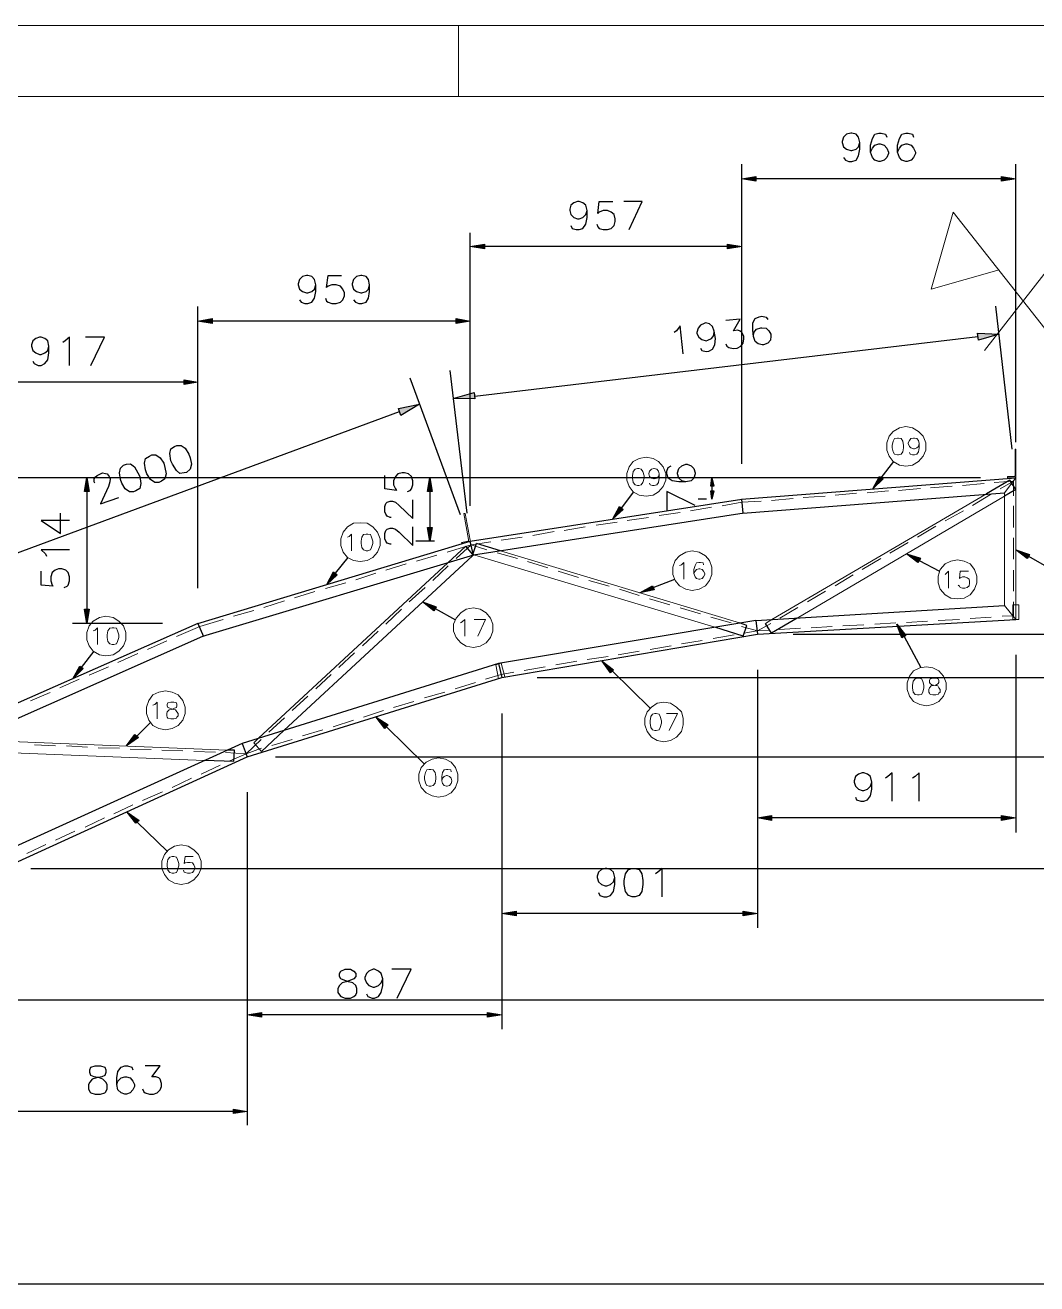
# Model space of a CAD drawing. Header units: millimetres. Extents: x 8 to 1677, y 56 to 1181.
# Drawn here: x 1430.5 to 1573.2, y 472.4 to 649.9 of the extents above; entities that cross this region are included whole.
import ezdxf

# ---------------------------------------------------------------- set-up
doc = ezdxf.new("R2010")
doc.units = ezdxf.units.MM
doc.header["$MEASUREMENT"] = 0
doc.layers.get('0').update_dxf_attribs({"linetype": 'CONTINUOUS'})

# ---------------------------------------------------------------- blocks, each defined once
blk = doc.blocks.new('MF31AECC0')
at = {"color": 7, "linetype": 'Continuous', "lineweight": 9, "true_color": 0x000007}
blk.add_lwpolyline([(717.47, 1024.5), (717.47, 149.38), (717.47, 149.38)], dxfattribs=at)
blk = doc.blocks.new('MF31AEE20')
at = {"color": 7, "linetype": 'Continuous', "lineweight": 9, "true_color": 0x000007}
blk.add_lwpolyline([(707.48, 334.42), (717.47, 334.42), (717.47, 334.42)], dxfattribs=at)
blk = doc.blocks.new('MF31AEED0')
at = {"color": 7, "linetype": 'Continuous', "lineweight": 9, "true_color": 0x000007}
blk.add_lwpolyline([(717.47, 334.42), (717.54, 334.42), (717.54, 334.42)], dxfattribs=at)

msp = doc.modelspace()

# ---------------------------------------------------------------- hatches: boundary and pattern name
at = {"true_color": 0x000007}
for points in [[(1533.55, 628.59), (1533.55, 627.93), (1531.6, 628.26)], [(1570.23, 628.26), (1568.18, 627.93), (1568.18, 628.59)], [(1495.28, 619.03), (1495.28, 618.37), (1493.26, 618.7)], [(1531.6, 618.7), (1529.58, 618.37), (1529.58, 619.03)], [(1456.91, 608.54), (1456.91, 607.85), (1454.89, 608.18)], [(1493.26, 608.18), (1491.31, 607.85), (1491.31, 608.54)], [(1564.81, 606.49), (1567.85, 606.33), (1564.97, 605.47)], [(1454.89, 599.55), (1452.94, 599.22), (1452.94, 599.91)], [(1493.92, 597.2), (1490.88, 597.26), (1493.82, 598.12)], [(1486.15, 596.44), (1483.5, 594.88), (1483.17, 595.84)], [(1439.57, 584.13), (1438.88, 584.13), (1439.21, 586.08)], [(1487.9, 584.13), (1487.24, 584.13), (1487.57, 586.08)], [(1527.63, 584.89), (1527.2, 584.89), (1527.36, 586.08)], [(1551.51, 585.92), (1550.05, 584.5), (1550.98, 586.25)], [(1527.2, 584.23), (1527.63, 584.23), (1527.36, 583.04)], [(1514.83, 581.62), (1513.4, 580.26), (1514.33, 582.01)], [(1487.24, 579.07), (1487.9, 579.07), (1487.57, 577.12)], [(1556.4, 574.14), (1554.82, 575.33), (1556.77, 574.74)], [(1571.82, 574.67), (1570.23, 575.93), (1572.15, 575.27)], [(1474.54, 572.39), (1473.08, 571.03), (1474.01, 572.79)], [(1519.22, 570.27), (1517.21, 569.84), (1518.99, 570.83)], [(1488.16, 567.29), (1486.54, 568.55), (1488.49, 567.89)], [(1438.88, 567.56), (1439.57, 567.56), (1439.21, 565.51)], [(1554.12, 563.49), (1553.46, 565.44), (1554.72, 563.82)], [(1438.71, 559.16), (1437.26, 557.73), (1438.22, 559.49)], [(1513.07, 558.56), (1511.88, 560.18), (1513.47, 558.99)], [(1481.22, 550.69), (1480.03, 552.31), (1481.71, 551.22)], [(1446.49, 549.43), (1444.8, 548.24), (1445.99, 549.86)], [(1446.15, 537.33), (1444.9, 538.91), (1446.58, 537.72)], [(1535.76, 538.42), (1535.76, 537.72), (1533.81, 538.09)], [(1570.23, 538.09), (1568.18, 537.72), (1568.18, 538.42)], [(1499.77, 524.95), (1499.77, 524.26), (1497.72, 524.62)], [(1533.81, 524.62), (1531.76, 524.26), (1531.76, 524.95)], [(1463.85, 510.63), (1463.85, 509.97), (1461.83, 510.3)], [(1497.72, 510.3), (1495.71, 509.97), (1495.71, 510.63)], [(1461.83, 496.67), (1459.88, 496.41), (1459.88, 497)]]:
    msp.add_hatch(color=7, dxfattribs=at).paths.add_polyline_path(points)

# ---------------------------------------------------------------- linework, layer by layer
at = {"color": 7, "linetype": 'Continuous', "lineweight": 9, "true_color": 0x000007}
for points in [[(1666.59, 639.87), (811.58, 639.87), (811.58, 639.87)], [(1561.4, 623.53), (1558.29, 612.68), (1558.29, 612.68)], [(1576.75, 604.04), (1561.4, 623.53), (1561.4, 623.53)], [(1565.8, 604.04), (1581.05, 623.53), (1581.05, 623.53)], [(1558.29, 612.68), (1567.85, 615.39), (1567.85, 615.39)], [(1555.21, 589.66), (1555.31, 589.39), (1555.64, 589.32), (1555.91, 589.32), (1556.24, 589.39), (1556.5, 589.72), (1556.57, 590.32), (1556.57, 590.91), (1556.5, 591.34), (1556.24, 591.61), (1555.91, 591.67), (1555.81, 591.67), (1555.41, 591.61), (1555.21, 591.34), (1555.05, 591.01), (1555.05, 590.91), (1555.21, 590.48), (1555.41, 590.32), (1555.81, 590.15), (1555.91, 590.15), (1556.24, 590.32), (1556.5, 590.48), (1556.57, 590.91)], [(1518.56, 585.32), (1518.66, 585.09), (1518.99, 584.99), (1519.22, 584.99), (1519.59, 585.09), (1519.82, 585.42), (1519.92, 586.02), (1519.92, 586.61), (1519.82, 587.01), (1519.59, 587.27), (1519.22, 587.37), (1519.16, 587.37), (1518.83, 587.27), (1518.56, 587.01), (1518.46, 586.68), (1518.46, 586.61), (1518.56, 586.25), (1518.83, 586.02), (1519.16, 585.92), (1519.22, 585.92), (1519.59, 586.02), (1519.82, 586.25), (1519.92, 586.61)], [(1568.61, 583.97), (1570.23, 586.08), (1570.23, 586.08)], [(1570.23, 586.08), (1570.23, 568.15), (1570.23, 568.15)], [(1549.23, 583.97), (1552.27, 584.23), (1552.27, 584.23)], [(1553.69, 584.3), (1556.77, 584.56), (1556.77, 584.56)], [(1558.19, 584.66), (1561.23, 584.89), (1561.23, 584.89)], [(1562.69, 584.99), (1565.73, 585.26), (1565.73, 585.26)], [(1567.16, 585.42), (1569.87, 585.59), (1569.87, 585.59)], [(1569.87, 585.59), (1568.02, 584.5), (1568.02, 584.5)], [(1569.87, 585.59), (1569.87, 583.54), (1569.87, 583.54)], [(1531.6, 582.61), (1528.82, 582.11), (1528.82, 582.11)], [(1531.6, 582.61), (1534.31, 582.78), (1534.31, 582.78)], [(1535.76, 582.87), (1538.81, 583.14), (1538.81, 583.14)], [(1566.06, 583.8), (1535.83, 566.1), (1535.83, 566.1)], [(1568.61, 583.47), (1539.4, 566.27), (1539.4, 566.27)], [(1540.23, 583.3), (1543.31, 583.47), (1543.31, 583.47)], [(1544.73, 583.64), (1547.77, 583.9), (1547.77, 583.9)], [(1566.66, 583.73), (1564.11, 582.18), (1564.11, 582.18)], [(1568.61, 583.97), (1568.61, 568.06), (1568.61, 568.06)], [(1522.9, 581.19), (1519.92, 580.76), (1519.92, 580.76)], [(1527.3, 581.95), (1524.32, 581.42), (1524.32, 581.42)], [(1562.86, 581.42), (1560.24, 580), (1560.24, 580)], [(1569.87, 582.11), (1569.87, 579.07), (1569.87, 579.07)], [(1509.5, 579.14), (1506.52, 578.64), (1506.52, 578.64)], [(1514, 579.83), (1511.02, 579.4), (1511.02, 579.4)], [(1518.4, 580.49), (1515.42, 580.06), (1515.42, 580.06)], [(1558.95, 579.24), (1556.34, 577.71), (1556.34, 577.71)], [(1476.55, 575.76), (1476.55, 578.14), (1476.22, 577.78), (1475.96, 577.71)], [(1500.6, 577.71), (1497.66, 577.28), (1497.66, 577.28)], [(1505.1, 578.48), (1502.12, 577.95), (1502.12, 577.95)], [(1569.87, 577.62), (1569.87, 574.57), (1569.87, 574.57)], [(1490.02, 575.6), (1493.42, 576.62), (1493.42, 576.62)], [(1492.66, 576.42), (1490.12, 574.08), (1490.12, 574.08)], [(1493.42, 576.62), (1491.31, 574.67), (1491.31, 574.67)], [(1496.2, 577.02), (1493.42, 576.62), (1493.42, 576.62)], [(1495.61, 575.93), (1493.42, 576.62), (1493.42, 576.62)], [(1499.94, 574.67), (1497.06, 575.5), (1497.06, 575.5)], [(1531.27, 565.61), (1497.56, 575.76), (1497.56, 575.76)], [(1555.05, 576.95), (1552.44, 575.43), (1552.44, 575.43)], [(1490.12, 574.08), (1463.42, 549.33), (1463.42, 549.33)], [(1493.59, 575.07), (1466.99, 550.42), (1466.99, 550.42)], [(1481.38, 573.05), (1484.26, 573.91), (1484.26, 573.91)], [(1485.72, 574.31), (1488.59, 575.17), (1488.59, 575.17)], [(1490.18, 573.65), (1488, 571.59), (1488, 571.59)], [(1527.79, 565.01), (1493.92, 575.17), (1493.92, 575.17)], [(1504.24, 573.38), (1501.36, 574.24), (1501.36, 574.24)], [(1523.39, 571.79), (1523.39, 574.14), (1523.06, 573.81), (1522.8, 573.71)], [(1524.81, 572.55), (1525.01, 572.88), (1525.18, 573.15), (1525.51, 573.22), (1525.68, 573.22), (1526.01, 573.15), (1526.17, 572.88), (1526.37, 572.55), (1526.37, 572.45), (1526.17, 572.12), (1526.01, 571.86), (1525.68, 571.79), (1525.51, 571.79), (1525.18, 571.86), (1525.01, 572.12), (1524.81, 572.55), (1524.81, 573.15), (1525.01, 573.71), (1525.18, 574.08), (1525.51, 574.14), (1525.77, 574.14), (1526.11, 574.08), (1526.17, 573.81)], [(1551.18, 574.67), (1548.53, 573.15), (1548.53, 573.15)], [(1477.15, 571.69), (1479.96, 572.62), (1479.96, 572.62)], [(1508.57, 572.02), (1505.7, 572.88), (1505.7, 572.88)], [(1547.28, 572.39), (1544.73, 570.83), (1544.73, 570.83)], [(1560.74, 570.5), (1560.74, 572.88), (1560.41, 572.55), (1560.24, 572.45)], [(1562.09, 570.93), (1562.26, 570.77), (1562.36, 570.6), (1562.69, 570.5), (1563.02, 570.5), (1563.35, 570.6), (1563.62, 570.83), (1563.68, 571.2), (1563.68, 571.43), (1563.62, 571.79), (1563.35, 571.96), (1563.02, 572.12), (1562.69, 572.12), (1562.36, 571.96), (1562.26, 571.86), (1562.36, 572.88), (1563.52, 572.88)], [(1569.87, 573.05), (1569.87, 570.07), (1569.87, 570.07)], [(1468.52, 569.15), (1471.39, 570.01), (1471.39, 570.01)], [(1472.85, 570.44), (1475.73, 571.26), (1475.73, 571.26)], [(1486.91, 570.6), (1484.69, 568.55), (1484.69, 568.55)], [(1512.87, 570.77), (1510, 571.59), (1510, 571.59)], [(1517.11, 569.48), (1514.33, 570.34), (1514.33, 570.34)], [(1543.37, 570.07), (1540.82, 568.55), (1540.82, 568.55)], [(1464.18, 567.79), (1467.09, 568.72), (1467.09, 568.72)], [(1521.44, 568.15), (1518.56, 568.98), (1518.56, 568.98)], [(1569.87, 568.55), (1569.87, 566.6), (1569.87, 566.6)], [(1459.88, 566.53), (1462.76, 567.36), (1462.76, 567.36)], [(1483.6, 567.56), (1481.38, 565.44), (1481.38, 565.44)], [(1525.77, 566.86), (1522.9, 567.72), (1522.9, 567.72)], [(1530.07, 565.61), (1527.2, 566.43), (1527.2, 566.43)], [(1539.47, 567.79), (1536.95, 566.27), (1536.95, 566.27)], [(1563.78, 566.2), (1566.76, 566.43), (1566.76, 566.43)], [(1568.28, 566.53), (1569.8, 566.6), (1569.8, 566.6)], [(1568.61, 568.06), (1570.23, 566.1), (1570.23, 566.1)], [(1570.23, 568.15), (1570.23, 566.1), (1570.23, 566.1)], [(1440.73, 562.56), (1440.73, 564.91), (1440.4, 564.58), (1440.13, 564.48)], [(1451.84, 563.66), (1455.15, 565.08), (1455.15, 565.08)], [(1455.15, 565.08), (1458.43, 566.1), (1458.43, 566.1)], [(1492.5, 563.72), (1492.5, 566.1), (1492.13, 565.77), (1491.9, 565.61)], [(1494.35, 563.72), (1495.44, 566.1), (1493.82, 566.1)], [(1533.81, 564.48), (1531.53, 565.08), (1531.53, 565.08)], [(1533.71, 564.85), (1533.71, 564.91), (1533.71, 564.91)], [(1535.66, 565.51), (1533.81, 564.48), (1533.81, 564.48)], [(1535.83, 566.1), (1534.9, 565.51), (1534.9, 565.51)], [(1536.86, 564.68), (1539.83, 564.85), (1539.83, 564.85)], [(1541.35, 564.91), (1544.3, 565.08), (1544.3, 565.08)], [(1545.82, 565.18), (1548.8, 565.34), (1548.8, 565.34)], [(1550.32, 565.44), (1553.3, 565.61), (1553.3, 565.61)], [(1554.82, 565.67), (1557.76, 565.84), (1557.76, 565.84)], [(1559.28, 565.94), (1562.26, 566.1), (1562.26, 566.1)], [(1447.78, 561.87), (1450.49, 563.06), (1450.49, 563.06)], [(1480.29, 564.42), (1478.08, 562.37), (1478.08, 562.37)], [(1526.01, 563.13), (1523.06, 562.63), (1523.06, 562.63)], [(1530.5, 563.92), (1527.53, 563.39), (1527.53, 563.39)], [(1533.71, 564.48), (1531.93, 564.15), (1531.93, 564.15)], [(1533.81, 564.48), (1535.33, 564.58), (1535.33, 564.58)], [(1443.61, 560.02), (1446.42, 561.27), (1446.42, 561.27)], [(1476.98, 561.37), (1474.77, 559.32), (1474.77, 559.32)], [(1517.11, 561.61), (1514.16, 561.11), (1514.16, 561.11)], [(1521.61, 562.37), (1518.66, 561.87), (1518.66, 561.87)], [(1439.57, 558.23), (1442.25, 559.42), (1442.25, 559.42)], [(1503.84, 559.42), (1500.87, 558.89), (1500.87, 558.89)], [(1508.31, 560.18), (1505.36, 559.69), (1505.36, 559.69)], [(1512.71, 560.84), (1509.76, 560.45), (1509.76, 560.45)], [(1435.4, 556.44), (1438.12, 557.64), (1438.12, 557.64)], [(1473.68, 558.33), (1471.49, 556.28), (1471.49, 556.28)], [(1497.66, 558.33), (1495.44, 557.64), (1495.44, 557.64)], [(1499.41, 558.66), (1497.66, 558.33), (1497.66, 558.33)], [(1431.27, 554.59), (1434.05, 555.78), (1434.05, 555.78)], [(1489.69, 555.85), (1486.81, 555.02), (1486.81, 555.02)], [(1494.02, 557.21), (1491.14, 556.28), (1491.14, 556.28)], [(1449.13, 552.05), (1449.13, 554.43), (1448.8, 554.1), (1448.54, 554)], [(1470.37, 555.25), (1468.18, 553.24), (1468.18, 553.24)], [(1485.35, 554.49), (1482.47, 553.67), (1482.47, 553.67)], [(1481.05, 553.24), (1478.24, 552.31), (1478.24, 552.31)], [(1521.34, 550.42), (1522.53, 552.81), (1520.94, 552.81)], [(1467.09, 552.21), (1464.88, 550.19), (1464.88, 550.19)], [(1472.48, 550.52), (1469.61, 549.66), (1469.61, 549.66)], [(1476.82, 551.88), (1473.94, 550.95), (1473.94, 550.95)], [(1459.02, 547.65), (1422.64, 549.1), (1422.64, 549.1)], [(1463.79, 549.17), (1461.67, 547.15), (1461.67, 547.15)], [(1463.42, 549.33), (1462.76, 548.67), (1462.76, 548.67)], [(1468.18, 549.17), (1465.31, 548.31), (1465.31, 548.31)], [(1455.81, 546.19), (1419.33, 547.65), (1419.33, 547.65)], [(1434.81, 548.24), (1431.86, 548.41), (1431.86, 548.41)], [(1439.31, 548.08), (1436.33, 548.24), (1436.33, 548.24)], [(1443.81, 547.91), (1440.83, 547.98), (1440.83, 547.98)], [(1448.27, 547.75), (1445.33, 547.81), (1445.33, 547.81)], [(1452.77, 547.55), (1449.79, 547.65), (1449.79, 547.65)], [(1457.34, 547.38), (1454.29, 547.48), (1454.29, 547.48)], [(1461.67, 547.15), (1458.79, 547.32), (1458.79, 547.32)], [(1461.67, 547.15), (1459.39, 546.12), (1459.39, 546.12)], [(1463.85, 547.91), (1461.67, 547.15), (1461.67, 547.15)], [(1458.03, 545.53), (1455.32, 544.27), (1455.32, 544.27)], [(1453.96, 543.68), (1451.25, 542.39), (1451.25, 542.39)], [(1489.26, 543.31), (1489.35, 543.68), (1489.59, 543.91), (1489.95, 544.07), (1490.02, 544.07), (1490.38, 543.91), (1490.61, 543.68), (1490.71, 543.31), (1490.71, 543.25), (1490.61, 542.92), (1490.38, 542.65), (1490.02, 542.55), (1489.95, 542.55), (1489.59, 542.65), (1489.35, 542.92), (1489.26, 543.31), (1489.26, 543.91), (1489.35, 544.5), (1489.59, 544.87), (1489.95, 544.93), (1490.12, 544.93), (1490.55, 544.87), (1490.61, 544.6)], [(1449.89, 541.79), (1447.08, 540.53), (1447.08, 540.53)], [(1445.72, 539.94), (1443.01, 538.68), (1443.01, 538.68)], [(1441.69, 538.09), (1438.98, 536.8), (1438.98, 536.8)], [(1437.52, 536.2), (1434.81, 534.94), (1434.81, 534.94)], [(1433.45, 534.35), (1430.74, 533.09), (1430.74, 533.09)], [(1452.84, 530.71), (1452.94, 530.45), (1453.1, 530.38), (1453.43, 530.28), (1453.8, 530.28), (1454.13, 530.38), (1454.29, 530.61), (1454.46, 530.97), (1454.46, 531.14), (1454.29, 531.47), (1454.13, 531.74), (1453.8, 531.8), (1453.43, 531.8), (1453.1, 531.74), (1452.94, 531.64), (1453.1, 532.66), (1454.19, 532.66)]]:
    msp.add_lwpolyline(points, dxfattribs=at)
at = {"color": 7, "linetype": 'Continuous', "lineweight": -2, "true_color": 0x000007}
for points in [[(1545.92, 631.24), (1546.18, 630.87), (1546.68, 630.71), (1547.11, 630.71), (1547.71, 630.87), (1548.04, 631.47), (1548.2, 632.43), (1548.2, 633.35), (1548.04, 634.11), (1547.71, 634.54), (1547.11, 634.71), (1546.94, 634.71), (1546.35, 634.54), (1545.92, 634.11), (1545.75, 633.52), (1545.75, 633.35), (1545.92, 632.76), (1546.35, 632.43), (1546.94, 632.23), (1547.11, 632.23), (1547.71, 632.43), (1548.04, 632.76), (1548.2, 633.35)], [(1549.72, 632), (1549.99, 632.59), (1550.32, 632.99), (1550.91, 633.19), (1551.08, 633.19), (1551.67, 632.99), (1552.01, 632.59), (1552.27, 632), (1552.27, 631.83), (1552.01, 631.24), (1551.67, 630.87), (1551.08, 630.71), (1550.91, 630.71), (1550.32, 630.87), (1549.99, 631.24), (1549.72, 632), (1549.72, 632.99), (1549.99, 633.95), (1550.32, 634.54), (1550.91, 634.71), (1551.24, 634.71), (1551.84, 634.54), (1552.01, 634.11)], [(1553.53, 632), (1553.79, 632.59), (1554.12, 632.99), (1554.72, 633.19), (1554.88, 633.19), (1555.48, 632.99), (1555.81, 632.59), (1556.07, 632), (1556.07, 631.83), (1555.81, 631.24), (1555.48, 630.87), (1554.88, 630.71), (1554.72, 630.71), (1554.12, 630.87), (1553.79, 631.24), (1553.53, 632), (1553.53, 632.99), (1553.79, 633.95), (1554.12, 634.54), (1554.72, 634.71), (1555.05, 634.71), (1555.64, 634.54), (1555.81, 634.11)], [(1531.6, 588.03), (1531.6, 630.31), (1531.6, 630.31)], [(1570.23, 591.08), (1570.23, 630.31), (1570.23, 630.31)], [(1568.18, 628.26), (1533.55, 628.26), (1533.55, 628.26)], [(1507.48, 621.64), (1507.65, 621.25), (1508.24, 621.08), (1508.64, 621.08), (1509.17, 621.25), (1509.6, 621.84), (1509.76, 622.77), (1509.76, 623.76), (1509.6, 624.52), (1509.17, 624.88), (1508.64, 625.05), (1508.41, 625.05), (1507.88, 624.88), (1507.48, 624.52), (1507.32, 623.96), (1507.32, 623.76), (1507.48, 623.2), (1507.88, 622.77), (1508.41, 622.6), (1508.64, 622.6), (1509.17, 622.77), (1509.6, 623.2), (1509.76, 623.76)], [(1511.12, 621.84), (1511.29, 621.48), (1511.45, 621.25), (1512.05, 621.08), (1512.64, 621.08), (1513.14, 621.25), (1513.57, 621.64), (1513.73, 622.24), (1513.73, 622.6), (1513.57, 623.2), (1513.14, 623.53), (1512.64, 623.76), (1512.05, 623.76), (1511.45, 623.53), (1511.29, 623.36), (1511.45, 625.05), (1513.4, 625.05)], [(1515.69, 621.08), (1517.54, 625.05), (1514.92, 625.05)], [(1493.26, 582.11), (1493.26, 620.65), (1493.26, 620.65)], [(1531.6, 588.03), (1531.6, 620.65), (1531.6, 620.65)], [(1529.58, 618.7), (1495.28, 618.7), (1495.28, 618.7)], [(1469.21, 611.16), (1469.44, 610.83), (1469.97, 610.66), (1470.37, 610.66), (1470.96, 610.83), (1471.33, 611.42), (1471.49, 612.35), (1471.49, 613.27), (1471.33, 614.03), (1470.96, 614.46), (1470.37, 614.63), (1470.2, 614.63), (1469.61, 614.46), (1469.21, 614.03), (1469.01, 613.44), (1469.01, 613.27), (1469.21, 612.68), (1469.61, 612.35), (1470.2, 612.18), (1470.37, 612.18), (1470.96, 612.35), (1471.33, 612.68), (1471.49, 613.27)], [(1472.85, 611.42), (1473.01, 610.99), (1473.25, 610.83), (1473.78, 610.66), (1474.37, 610.66), (1474.97, 610.83), (1475.3, 611.16), (1475.56, 611.75), (1475.56, 612.18), (1475.3, 612.68), (1474.97, 613.11), (1474.37, 613.27), (1473.78, 613.27), (1473.25, 613.11), (1473.01, 612.94), (1473.25, 614.63), (1475.13, 614.63)], [(1476.82, 611.16), (1477.08, 610.83), (1477.58, 610.66), (1478.01, 610.66), (1478.6, 610.83), (1478.94, 611.42), (1479.1, 612.35), (1479.1, 613.27), (1478.94, 614.03), (1478.6, 614.46), (1478.01, 614.63), (1477.84, 614.63), (1477.25, 614.46), (1476.82, 614.03), (1476.65, 613.44), (1476.65, 613.27), (1476.82, 612.68), (1477.25, 612.35), (1477.84, 612.18), (1478.01, 612.18), (1478.6, 612.35), (1478.94, 612.68), (1479.1, 613.27)], [(1454.89, 570.5), (1454.89, 610.23), (1454.89, 610.23)], [(1493.26, 582.11), (1493.26, 610.23), (1493.26, 610.23)], [(1569.7, 590.09), (1567.42, 610.3), (1567.42, 610.3)], [(1491.31, 608.18), (1456.91, 608.18), (1456.91, 608.18)], [(1523.29, 603.55), (1522.9, 607.52), (1522.37, 606.82), (1522.04, 606.59)], [(1525.77, 604.38), (1525.94, 604.04), (1526.54, 603.88), (1526.93, 603.95), (1527.46, 604.21), (1527.79, 604.81), (1527.89, 605.73), (1527.69, 606.76), (1527.46, 607.42), (1527.03, 607.78), (1526.44, 607.95), (1526.27, 607.85), (1525.77, 607.58), (1525.41, 607.19), (1525.25, 606.59), (1525.25, 606.43), (1525.51, 605.9), (1525.94, 605.57), (1526.54, 605.4), (1526.77, 605.47), (1527.3, 605.73), (1527.63, 606.16), (1527.69, 606.76)], [(1529.31, 604.97), (1529.48, 604.64), (1529.74, 604.47), (1530.34, 604.31), (1530.93, 604.38), (1531.43, 604.64), (1531.76, 605.07), (1531.86, 605.67), (1531.86, 606.06), (1531.6, 606.59), (1531.36, 606.76), (1531, 606.92), (1530.41, 606.82), (1531.36, 608.44), (1529.31, 608.28)], [(1533.22, 606), (1533.28, 606.59), (1533.65, 607.02), (1534.24, 607.25), (1534.41, 607.25), (1535, 607.19), (1535.4, 606.82), (1535.66, 606.33), (1535.66, 606.06), (1535.6, 605.47), (1535.23, 605.07), (1534.64, 604.81), (1534.47, 604.81), (1533.88, 604.97), (1533.48, 605.3), (1533.22, 606), (1533.12, 606.92), (1533.12, 607.95), (1533.48, 608.54), (1534.04, 608.77), (1534.41, 608.87), (1535, 608.71), (1535.23, 608.38)], [(1431.6, 602.52), (1431.77, 602.19), (1432.36, 601.93), (1432.79, 601.93), (1433.29, 602.19), (1433.72, 602.69), (1433.88, 603.71), (1433.88, 604.64), (1433.72, 605.4), (1433.29, 605.73), (1432.79, 605.9), (1432.53, 605.9), (1432.03, 605.73), (1431.6, 605.4), (1431.43, 604.81), (1431.43, 604.64), (1431.6, 604.04), (1432.03, 603.71), (1432.53, 603.45), (1432.79, 603.45), (1433.29, 603.71), (1433.72, 604.04), (1433.88, 604.64)], [(1436.76, 601.93), (1436.76, 605.9), (1436.16, 605.4), (1435.83, 605.14)], [(1439.8, 601.93), (1441.69, 605.9), (1439.04, 605.9)], [(1493.92, 597.59), (1564.87, 606), (1564.87, 606)], [(1454.89, 570.5), (1454.89, 601.6), (1454.89, 601.6)], [(1492.83, 581.09), (1490.45, 601.23), (1490.45, 601.23)], [(1452.94, 599.55), (1420.25, 599.55), (1420.25, 599.55)], [(1491.9, 580.86), (1484.79, 600.14), (1484.79, 600.14)], [(1413.9, 569.74), (1483.33, 595.41), (1483.33, 595.41)], [(1523.66, 585.49), (1523.13, 585.65), (1522.7, 586.02), (1522.53, 586.61), (1522.53, 586.78), (1522.7, 587.37), (1523.13, 587.77), (1523.66, 587.97), (1523.89, 587.97), (1524.42, 587.77), (1524.81, 587.37), (1525.01, 586.78), (1525.01, 586.61), (1524.81, 586.02), (1524.42, 585.65), (1523.66, 585.49), (1522.7, 585.49), (1521.77, 585.65), (1521.18, 586.02), (1521.01, 586.61), (1521.01, 587.01), (1521.18, 587.54), (1521.61, 587.77)], [(1551.24, 586.08), (1553.03, 588.37), (1553.03, 588.37)], [(1565.24, 586.08), (1303.72, 586.08), (1303.72, 586.08)], [(1565.24, 586.08), (1339.38, 586.08), (1339.38, 586.08)], [(1565.24, 586.08), (1401.8, 586.08), (1401.8, 586.08)], [(1565.24, 586.08), (1437.19, 586.08), (1437.19, 586.08)], [(1440.33, 585.32), (1440.23, 585.49), (1440.23, 585.92), (1440.4, 586.18), (1440.66, 586.41), (1441.42, 586.78), (1441.85, 586.68), (1442.09, 586.61), (1442.35, 586.25), (1442.52, 585.92), (1442.45, 585.49), (1442.25, 584.83), (1441.16, 582.38), (1443.71, 583.3)], [(1484.43, 584.13), (1484.79, 584.3), (1485.02, 584.5), (1485.19, 585.09), (1485.19, 585.65), (1485.02, 586.25), (1484.59, 586.61), (1484.03, 586.78), (1483.67, 586.78), (1483.07, 586.61), (1482.74, 586.25), (1482.47, 585.65), (1482.47, 585.09), (1482.74, 584.5), (1482.9, 584.3), (1481.22, 584.5), (1481.22, 586.41)], [(1565.24, 586.08), (1485.62, 586.08), (1485.62, 586.08)], [(1565.24, 586.08), (1525.41, 586.08), (1525.41, 586.08)], [(1531.53, 583.04), (1570.23, 586.08), (1570.23, 586.08)], [(1527.36, 584.89), (1527.36, 584.23), (1527.36, 584.23)], [(1569.37, 585.75), (1566.06, 583.8), (1566.06, 583.8)], [(1570.23, 584.4), (1568.61, 583.47), (1568.61, 583.47)], [(1570.23, 584.4), (1569.37, 585.75), (1569.37, 585.75)], [(1439.21, 584.13), (1439.21, 567.56), (1439.21, 567.56)], [(1482.14, 580.49), (1481.98, 580.49), (1481.55, 580.66), (1481.38, 580.92), (1481.22, 581.25), (1481.22, 582.01), (1481.38, 582.44), (1481.55, 582.61), (1481.98, 582.78), (1482.31, 582.78), (1482.74, 582.61), (1483.24, 582.18), (1485.19, 580.33), (1485.19, 582.97)], [(1487.57, 584.13), (1487.57, 579.07), (1487.57, 579.07)], [(1493.26, 577.12), (1531.6, 583.04), (1531.6, 583.04)], [(1514.59, 581.78), (1516.35, 584.07), (1516.35, 584.07)], [(1525.01, 582.18), (1521.01, 584.13), (1521.01, 581.42)], [(1526.6, 583.04), (1525.41, 583.04), (1525.41, 583.04)], [(1531.76, 581.09), (1531.6, 583.04), (1531.6, 583.04)], [(1531.7, 581.09), (1568.61, 583.97), (1568.61, 583.97)], [(1436.76, 580.06), (1432.79, 580.06), (1435.5, 578.21), (1435.5, 581.09)], [(1531.93, 581.09), (1493.75, 575.17), (1493.75, 575.17)], [(1482.14, 576.69), (1481.98, 576.69), (1481.55, 576.85), (1481.38, 577.12), (1481.22, 577.45), (1481.22, 578.21), (1481.38, 578.64), (1481.55, 578.81), (1481.98, 578.97), (1482.31, 578.97), (1482.74, 578.81), (1483.24, 578.38), (1485.19, 576.52), (1485.19, 579.14)], [(1454.89, 565.51), (1493.26, 577.12), (1493.26, 577.12)], [(1488.26, 577.12), (1485.62, 577.12), (1485.62, 577.12)], [(1493.75, 575.17), (1493.26, 577.12), (1493.26, 577.12)], [(1436.76, 575.93), (1432.79, 575.93), (1433.39, 575.33), (1433.55, 575)], [(1493.66, 575.27), (1492.66, 576.42), (1492.66, 576.42)], [(1493.66, 575.27), (1494.18, 576.79), (1494.18, 576.79)], [(1497.56, 575.76), (1494.18, 576.79), (1494.18, 576.79)], [(1493.75, 575.17), (1455.55, 563.66), (1455.55, 563.66)], [(1474.27, 572.62), (1476.06, 574.84), (1476.06, 574.84)], [(1493.66, 575.27), (1493.59, 575.07), (1493.59, 575.07)], [(1493.92, 575.17), (1493.66, 575.27), (1493.66, 575.27)], [(1556.57, 574.41), (1559.45, 572.88), (1559.45, 572.88)], [(1571.98, 575), (1574.86, 573.38), (1574.86, 573.38)], [(1436, 570.6), (1436.43, 570.77), (1436.59, 570.93), (1436.76, 571.53), (1436.76, 572.12), (1436.59, 572.72), (1436.26, 573.05), (1435.67, 573.22), (1435.24, 573.22), (1434.74, 573.05), (1434.31, 572.72), (1434.15, 572.12), (1434.15, 571.53), (1434.31, 570.93), (1434.48, 570.77), (1432.79, 570.93), (1432.79, 572.88)], [(1519.06, 570.6), (1522.14, 571.79), (1522.14, 571.79)], [(1488.33, 567.63), (1491.21, 566.04), (1491.21, 566.04)], [(1533.55, 565.94), (1568.61, 568.06), (1568.61, 568.06)], [(1454.89, 565.51), (1418.2, 549.33), (1418.2, 549.33)], [(1449.89, 565.51), (1437.19, 565.51), (1437.19, 565.51)], [(1454.89, 565.51), (1455.65, 563.66), (1455.65, 563.66)], [(1533.55, 565.94), (1497.29, 559.85), (1497.29, 559.85)], [(1531.76, 563.72), (1527.79, 565.01), (1527.79, 565.01)], [(1532.29, 565.24), (1531.27, 565.61), (1531.27, 565.61)], [(1531.76, 563.72), (1532.29, 565.24), (1532.29, 565.24)], [(1533.55, 565.94), (1533.81, 563.99), (1533.81, 563.99)], [(1533.81, 563.99), (1570.23, 566.1), (1570.23, 566.1)], [(1535.76, 564.15), (1534.9, 565.51), (1534.9, 565.51)], [(1539.4, 566.27), (1535.76, 564.15), (1535.76, 564.15)], [(1455.55, 563.66), (1419.16, 547.55), (1419.16, 547.55)], [(1497.72, 557.9), (1533.81, 563.99), (1533.81, 563.99)], [(1538.81, 563.99), (1584.09, 563.99), (1584.09, 563.99)], [(1554.45, 563.66), (1556.83, 559.32), (1556.83, 559.32)], [(1438.45, 559.32), (1440.23, 561.61), (1440.23, 561.61)], [(1570.23, 561.11), (1570.23, 536.04), (1570.23, 536.04)], [(1497.29, 559.85), (1461.14, 548.57), (1461.14, 548.57)], [(1497.29, 559.85), (1497.72, 557.9), (1497.72, 557.9)], [(1461.83, 546.72), (1497.72, 557.9), (1497.72, 557.9)], [(1502.72, 557.9), (1594.68, 557.9), (1594.68, 557.9)], [(1513.3, 558.83), (1518.66, 553.57), (1518.66, 553.57)], [(1533.81, 558.99), (1533.81, 536.04), (1533.81, 536.04)], [(1533.81, 558.99), (1533.81, 522.57), (1533.81, 522.57)], [(1497.72, 552.81), (1497.72, 522.57), (1497.72, 522.57)], [(1497.72, 552.81), (1497.72, 508.28), (1497.72, 508.28)], [(1446.25, 549.6), (1448.21, 551.55), (1448.21, 551.55)], [(1481.48, 550.95), (1486.81, 545.69), (1486.81, 545.69)], [(1466.99, 550.42), (1463.85, 547.48), (1463.85, 547.48)], [(1461.14, 548.57), (1426.44, 532.83), (1426.44, 532.83)], [(1460.05, 547.65), (1459.02, 547.65), (1459.02, 547.65)], [(1459.95, 546.03), (1460.05, 547.65), (1460.05, 547.65)], [(1461.14, 548.57), (1461.83, 546.72), (1461.83, 546.72)], [(1463.85, 547.48), (1462.76, 548.67), (1462.76, 548.67)], [(1427.37, 530.97), (1461.83, 546.72), (1461.83, 546.72)], [(1459.95, 546.03), (1455.81, 546.19), (1455.81, 546.19)], [(1465.8, 546.72), (1608.57, 546.72), (1608.57, 546.72)], [(1547.61, 541.03), (1547.77, 540.63), (1548.37, 540.43), (1548.8, 540.43), (1549.29, 540.63), (1549.72, 541.2), (1549.89, 542.15), (1549.89, 543.15), (1549.72, 543.91), (1549.29, 544.27), (1548.8, 544.44), (1548.53, 544.44), (1548.04, 544.27), (1547.61, 543.91), (1547.44, 543.31), (1547.44, 543.15), (1547.61, 542.55), (1548.04, 542.15), (1548.53, 541.96), (1548.8, 541.96), (1549.29, 542.15), (1549.72, 542.55), (1549.89, 543.15)], [(1552.77, 540.43), (1552.77, 544.44), (1552.17, 543.91), (1551.84, 543.68)], [(1556.57, 540.43), (1556.57, 544.44), (1556.01, 543.91), (1555.64, 543.68)], [(1461.83, 541.72), (1461.83, 508.28), (1461.83, 508.28)], [(1461.83, 541.72), (1461.83, 494.72), (1461.83, 494.72)], [(1568.18, 538.09), (1535.76, 538.09), (1535.76, 538.09)], [(1446.32, 537.49), (1450.55, 533.42), (1450.55, 533.42)], [(1431.34, 530.97), (1623.06, 530.97), (1623.06, 530.97)], [(1511.35, 527.57), (1511.55, 527.14), (1512.11, 526.97), (1512.54, 526.97), (1513.07, 527.14), (1513.47, 527.73), (1513.67, 528.69), (1513.67, 529.68), (1513.47, 530.45), (1513.07, 530.81), (1512.54, 530.97), (1512.31, 530.97), (1511.78, 530.81), (1511.35, 530.45), (1511.19, 529.85), (1511.19, 529.68), (1511.35, 529.09), (1511.78, 528.69), (1512.31, 528.49), (1512.54, 528.49), (1513.07, 528.69), (1513.47, 529.09), (1513.67, 529.68)], [(1520.35, 526.97), (1520.35, 530.97), (1519.75, 530.45), (1519.42, 530.21)], [(1531.76, 524.62), (1499.77, 524.62), (1499.77, 524.62)], [(1478.67, 513.28), (1478.84, 512.91), (1479.43, 512.68), (1479.8, 512.68), (1480.36, 512.91), (1480.72, 513.44), (1480.95, 514.44), (1480.95, 515.39), (1480.72, 516.16), (1480.36, 516.49), (1479.8, 516.75), (1479.6, 516.75), (1479, 516.49), (1478.67, 516.16), (1478.44, 515.56), (1478.44, 515.39), (1478.67, 514.8), (1479, 514.44), (1479.6, 514.2), (1479.8, 514.2), (1480.36, 514.44), (1480.72, 514.8), (1480.95, 515.39)], [(1483, 512.68), (1484.96, 516.75), (1482.24, 516.75)], [(1397.4, 512.42), (1639.33, 512.42), (1639.33, 512.42)], [(1495.71, 510.3), (1463.85, 510.3), (1463.85, 510.3)], [(1443.44, 500.48), (1443.61, 500.97), (1444.04, 501.4), (1444.57, 501.57), (1444.8, 501.57), (1445.33, 501.4), (1445.72, 500.97), (1445.92, 500.48), (1445.92, 500.21), (1445.72, 499.72), (1445.33, 499.29), (1444.8, 499.12), (1444.57, 499.12), (1444.04, 499.29), (1443.61, 499.72), (1443.44, 500.48), (1443.44, 501.4), (1443.61, 502.33), (1444.04, 502.92), (1444.57, 503.09), (1444.96, 503.09), (1445.56, 502.92), (1445.72, 502.53)], [(1447.08, 499.88), (1447.25, 499.45), (1447.44, 499.29), (1448.04, 499.12), (1448.6, 499.12), (1449.13, 499.29), (1449.56, 499.72), (1449.73, 500.21), (1449.73, 500.64), (1449.56, 501.24), (1449.36, 501.4), (1448.97, 501.57), (1448.37, 501.57), (1449.56, 503.09), (1447.44, 503.09)], [(1459.88, 496.67), (1429.32, 496.67), (1429.32, 496.67)], [(1328.13, 472.36), (1654.71, 472.36), (1654.71, 472.36)]]:
    msp.add_lwpolyline(points, dxfattribs=at)
for points in [[(1533.55, 628.59), (1533.55, 627.93), (1531.6, 628.26)], [(1570.23, 628.26), (1568.18, 627.93), (1568.18, 628.59)], [(1495.28, 619.03), (1495.28, 618.37), (1493.26, 618.7)], [(1531.6, 618.7), (1529.58, 618.37), (1529.58, 619.03)], [(1456.91, 608.54), (1456.91, 607.85), (1454.89, 608.18)], [(1493.26, 608.18), (1491.31, 607.85), (1491.31, 608.54)], [(1564.81, 606.49), (1567.85, 606.33), (1564.97, 605.47)], [(1454.89, 599.55), (1452.94, 599.22), (1452.94, 599.91)], [(1493.92, 597.2), (1490.88, 597.26), (1493.82, 598.12)], [(1486.15, 596.44), (1483.5, 594.88), (1483.17, 595.84)], [(1451.58, 590.48), (1451.91, 590.65), (1452.51, 590.65), (1453.1, 590.25), (1453.6, 589.39), (1453.8, 588.89), (1453.96, 587.97), (1453.8, 587.27), (1453.27, 586.84), (1452.94, 586.78), (1452.34, 586.68), (1451.84, 587.11), (1451.31, 587.97), (1451.08, 588.46), (1450.92, 589.49), (1451.08, 590.15)], [(1444.37, 587.87), (1444.8, 587.97), (1445.39, 588.03), (1445.92, 587.6), (1446.42, 586.78), (1446.68, 586.25), (1446.85, 585.26), (1446.68, 584.56), (1446.15, 584.23), (1445.82, 584.07), (1445.23, 584.07), (1444.63, 584.5), (1444.14, 585.32), (1443.97, 585.85), (1443.81, 586.78), (1443.97, 587.44)], [(1448.04, 589.13), (1448.37, 589.32), (1448.97, 589.32), (1449.56, 588.89), (1450.06, 588.13), (1450.22, 587.54), (1450.39, 586.61), (1450.22, 585.92), (1449.73, 585.59), (1449.36, 585.42), (1448.8, 585.42), (1448.21, 585.85), (1447.68, 586.61), (1447.51, 587.21), (1447.35, 588.13), (1447.51, 588.8)], [(1439.57, 584.13), (1438.88, 584.13), (1439.21, 586.08)], [(1487.9, 584.13), (1487.24, 584.13), (1487.57, 586.08)], [(1527.63, 584.89), (1527.2, 584.89), (1527.36, 586.08)], [(1551.51, 585.92), (1550.05, 584.5), (1550.98, 586.25)], [(1527.2, 584.23), (1527.63, 584.23), (1527.36, 583.04)], [(1514.83, 581.62), (1513.4, 580.26), (1514.33, 582.01)], [(1487.24, 579.07), (1487.9, 579.07), (1487.57, 577.12)], [(1556.4, 574.14), (1554.82, 575.33), (1556.77, 574.74)], [(1571.82, 574.67), (1570.23, 575.93), (1572.15, 575.27)], [(1474.54, 572.39), (1473.08, 571.03), (1474.01, 572.79)], [(1519.22, 570.27), (1517.21, 569.84), (1518.99, 570.83)], [(1488.16, 567.29), (1486.54, 568.55), (1488.49, 567.89)], [(1438.88, 567.56), (1439.57, 567.56), (1439.21, 565.51)], [(1554.12, 563.49), (1553.46, 565.44), (1554.72, 563.82)], [(1438.71, 559.16), (1437.26, 557.73), (1438.22, 559.49)], [(1513.07, 558.56), (1511.88, 560.18), (1513.47, 558.99)], [(1481.22, 550.69), (1480.03, 552.31), (1481.71, 551.22)], [(1446.49, 549.43), (1444.8, 548.24), (1445.99, 549.86)], [(1446.15, 537.33), (1444.9, 538.91), (1446.58, 537.72)], [(1535.76, 538.42), (1535.76, 537.72), (1533.81, 538.09)], [(1570.23, 538.09), (1568.18, 537.72), (1568.18, 538.42)], [(1516.12, 530.97), (1516.55, 530.97), (1517.11, 530.81), (1517.47, 530.21), (1517.64, 529.25), (1517.64, 528.69), (1517.47, 527.73), (1517.11, 527.14), (1516.55, 526.97), (1516.12, 526.97), (1515.59, 527.14), (1515.19, 527.73), (1514.99, 528.69), (1514.99, 529.25), (1515.19, 530.21), (1515.59, 530.81)], [(1499.77, 524.95), (1499.77, 524.26), (1497.72, 524.62)], [(1533.81, 524.62), (1531.76, 524.26), (1531.76, 524.95)], [(1475.63, 516.75), (1476.39, 516.75), (1476.88, 516.49), (1477.15, 516.16), (1477.15, 515.73), (1476.88, 515.39), (1476.55, 515.23), (1475.79, 514.96), (1475.2, 514.8), (1474.87, 514.44), (1474.6, 514.04), (1474.6, 513.44), (1474.87, 513.11), (1475.03, 512.91), (1475.63, 512.68), (1476.39, 512.68), (1476.88, 512.91), (1477.15, 513.11), (1477.31, 513.44), (1477.31, 514.04), (1477.15, 514.44), (1476.72, 514.8), (1476.12, 514.96), (1475.36, 515.23), (1475.03, 515.39), (1474.87, 515.73), (1474.87, 516.16), (1475.03, 516.49)], [(1463.85, 510.63), (1463.85, 509.97), (1461.83, 510.3)], [(1497.72, 510.3), (1495.71, 509.97), (1495.71, 510.63)], [(1440.4, 503.09), (1441.16, 503.09), (1441.76, 502.92), (1441.92, 502.53), (1441.92, 502.16), (1441.76, 501.73), (1441.33, 501.57), (1440.56, 501.4), (1439.97, 501.24), (1439.64, 500.81), (1439.47, 500.48), (1439.47, 499.88), (1439.64, 499.45), (1439.8, 499.29), (1440.4, 499.12), (1441.16, 499.12), (1441.76, 499.29), (1441.92, 499.45), (1442.09, 499.88), (1442.09, 500.48), (1441.92, 500.81), (1441.49, 501.24), (1440.99, 501.4), (1440.23, 501.57), (1439.8, 501.73), (1439.64, 502.16), (1439.64, 502.53), (1439.8, 502.92)], [(1461.83, 496.67), (1459.88, 496.41), (1459.88, 497)]]:
    msp.add_lwpolyline(points, close=True, dxfattribs=at)
at = {"color": 7, "linetype": 'Continuous', "lineweight": 9, "true_color": 0x000007}
for points in [[(1554.72, 587.7), (1555.64, 587.87), (1556.5, 588.37), (1557.17, 589.13), (1557.53, 589.99), (1557.53, 591.01), (1557.17, 591.94), (1556.5, 592.6), (1555.64, 593.13), (1554.72, 593.29), (1553.79, 593.13), (1552.93, 592.6), (1552.34, 591.94), (1552.01, 591.01), (1552.01, 589.99), (1552.34, 589.13), (1552.93, 588.37), (1553.79, 587.87)], [(1553.53, 591.67), (1553.69, 591.67), (1554.06, 591.61), (1554.29, 591.24), (1554.39, 590.65), (1554.39, 590.32), (1554.29, 589.72), (1554.06, 589.39), (1553.69, 589.32), (1553.53, 589.32), (1553.1, 589.39), (1552.93, 589.72), (1552.77, 590.32), (1552.77, 590.65), (1552.93, 591.24), (1553.1, 591.61)], [(1518.07, 583.47), (1519.06, 583.64), (1519.82, 584.07), (1520.51, 584.83), (1520.85, 585.75), (1520.85, 586.68), (1520.51, 587.6), (1519.82, 588.37), (1519.06, 588.8), (1518.07, 588.96), (1517.11, 588.8), (1516.28, 588.37), (1515.69, 587.6), (1515.35, 586.68), (1515.35, 585.75), (1515.69, 584.83), (1516.28, 584.07), (1517.11, 583.64)], [(1516.88, 587.37), (1517.04, 587.37), (1517.37, 587.27), (1517.64, 586.94), (1517.8, 586.35), (1517.8, 586.02), (1517.64, 585.42), (1517.37, 585.09), (1517.04, 584.99), (1516.88, 584.99), (1516.55, 585.09), (1516.28, 585.42), (1516.18, 586.02), (1516.18, 586.35), (1516.28, 586.94), (1516.55, 587.27)], [(1477.74, 574.24), (1478.77, 574.41), (1479.53, 574.84), (1480.19, 575.6), (1480.56, 576.52), (1480.56, 577.45), (1480.19, 578.38), (1479.53, 579.14), (1478.77, 579.67), (1477.74, 579.73), (1476.82, 579.67), (1475.96, 579.14), (1475.36, 578.38), (1475.03, 577.45), (1475.03, 576.52), (1475.36, 575.6), (1475.96, 574.84), (1476.82, 574.41)], [(1478.6, 578.14), (1478.84, 578.14), (1479.2, 578.05), (1479.37, 577.71), (1479.53, 577.12), (1479.53, 576.79), (1479.37, 576.26), (1479.2, 575.93), (1478.84, 575.76), (1478.6, 575.76), (1478.24, 575.93), (1478.01, 576.26), (1477.91, 576.79), (1477.91, 577.12), (1478.01, 577.71), (1478.24, 578.05)], [(1524.58, 570.17), (1525.58, 570.34), (1526.44, 570.83), (1527.03, 571.59), (1527.36, 572.45), (1527.36, 573.48), (1527.03, 574.41), (1526.44, 575.07), (1525.58, 575.6), (1524.58, 575.76), (1523.66, 575.6), (1522.8, 575.07), (1522.2, 574.41), (1521.87, 573.48), (1521.87, 572.45), (1522.2, 571.59), (1522.8, 570.83), (1523.66, 570.34)], [(1562, 568.98), (1562.92, 569.08), (1563.78, 569.58), (1564.38, 570.34), (1564.71, 571.26), (1564.71, 572.19), (1564.38, 573.15), (1563.78, 573.91), (1562.92, 574.31), (1562, 574.51), (1561.07, 574.31), (1560.24, 573.91), (1559.55, 573.15), (1559.28, 572.19), (1559.28, 571.26), (1559.55, 570.34), (1560.24, 569.58), (1561.07, 569.08)], [(1441.92, 560.94), (1442.95, 561.11), (1443.71, 561.61), (1444.37, 562.37), (1444.73, 563.23), (1444.73, 564.25), (1444.37, 565.18), (1443.71, 565.84), (1442.95, 566.37), (1441.92, 566.53), (1440.99, 566.37), (1440.13, 565.84), (1439.57, 565.18), (1439.21, 564.25), (1439.21, 563.23), (1439.57, 562.37), (1440.13, 561.61), (1440.99, 561.11)], [(1493.75, 562.13), (1494.68, 562.3), (1495.54, 562.8), (1496.14, 563.56), (1496.47, 564.42), (1496.47, 565.44), (1496.14, 566.27), (1495.54, 567.03), (1494.68, 567.56), (1493.75, 567.72), (1492.73, 567.56), (1491.97, 567.03), (1491.31, 566.27), (1490.94, 565.44), (1490.94, 564.42), (1491.31, 563.56), (1491.97, 562.8), (1492.73, 562.3)], [(1569.8, 568.15), (1570.63, 568.15), (1570.63, 566.1), (1569.8, 566.1)], [(1442.78, 564.91), (1443.01, 564.91), (1443.38, 564.85), (1443.54, 564.48), (1443.71, 563.92), (1443.71, 563.56), (1443.54, 562.96), (1443.38, 562.63), (1443.01, 562.56), (1442.78, 562.56), (1442.45, 562.63), (1442.19, 562.96), (1442.09, 563.56), (1442.09, 563.92), (1442.19, 564.48), (1442.45, 564.85)], [(1496.9, 559.69), (1497.66, 559.92), (1498.15, 557.97), (1497.29, 557.73)], [(1557.6, 553.9), (1558.52, 554.1), (1559.38, 554.49), (1560.04, 555.25), (1560.41, 556.21), (1560.41, 557.14), (1560.04, 558.07), (1559.38, 558.83), (1558.52, 559.26), (1557.6, 559.42), (1556.67, 559.26), (1555.81, 558.83), (1555.21, 558.07), (1554.88, 557.14), (1554.88, 556.21), (1555.21, 555.25), (1555.81, 554.49), (1556.67, 554.1)], [(1556.34, 557.8), (1556.57, 557.8), (1556.93, 557.73), (1557.1, 557.37), (1557.26, 556.78), (1557.26, 556.44), (1557.1, 555.85), (1556.93, 555.52), (1556.57, 555.45), (1556.34, 555.45), (1556.01, 555.52), (1555.74, 555.85), (1555.64, 556.44), (1555.64, 556.78), (1555.74, 557.37), (1556.01, 557.73)], [(1558.52, 557.8), (1558.95, 557.8), (1559.28, 557.73), (1559.38, 557.47), (1559.38, 557.21), (1559.28, 557.04), (1559.05, 556.87), (1558.62, 556.78), (1558.29, 556.71), (1558.03, 556.44), (1557.93, 556.21), (1557.93, 555.85), (1558.03, 555.68), (1558.12, 555.52), (1558.52, 555.45), (1558.95, 555.45), (1559.28, 555.52), (1559.38, 555.68), (1559.55, 555.85), (1559.55, 556.21), (1559.38, 556.44), (1559.22, 556.71), (1558.89, 556.78), (1558.36, 556.87), (1558.12, 557.04), (1558.03, 557.21), (1558.03, 557.47), (1558.12, 557.73)], [(1450.32, 550.52), (1451.25, 550.69), (1452.08, 551.12), (1452.77, 551.88), (1453.1, 552.81), (1453.1, 553.73), (1452.77, 554.66), (1452.08, 555.45), (1451.25, 555.85), (1450.32, 556.01), (1449.36, 555.85), (1448.54, 555.45), (1447.94, 554.66), (1447.61, 553.73), (1447.61, 552.81), (1447.94, 551.88), (1448.54, 551.12), (1449.36, 550.69)], [(1451.08, 554.43), (1451.48, 554.43), (1451.84, 554.33), (1451.91, 554.1), (1451.91, 553.9), (1451.84, 553.67), (1451.58, 553.57), (1451.15, 553.4), (1450.82, 553.34), (1450.55, 553.07), (1450.49, 552.81), (1450.49, 552.48), (1450.55, 552.31), (1450.65, 552.14), (1451.08, 552.05), (1451.48, 552.05), (1451.84, 552.14), (1451.91, 552.31), (1452.08, 552.48), (1452.08, 552.81), (1451.91, 553.07), (1451.74, 553.34), (1451.41, 553.4), (1450.92, 553.57), (1450.65, 553.67), (1450.55, 553.9), (1450.55, 554.1), (1450.65, 554.33)], [(1520.58, 548.84), (1521.54, 549), (1522.37, 549.5), (1523.06, 550.26), (1523.29, 551.22), (1523.29, 552.14), (1523.06, 553.07), (1522.37, 553.73), (1521.54, 554.26), (1520.58, 554.43), (1519.65, 554.26), (1518.83, 553.73), (1518.23, 553.07), (1517.9, 552.14), (1517.9, 551.22), (1518.23, 550.26), (1518.83, 549.5), (1519.65, 549)], [(1519.32, 552.81), (1519.49, 552.81), (1519.92, 552.74), (1520.08, 552.38), (1520.25, 551.78), (1520.25, 551.45), (1520.08, 550.85), (1519.92, 550.52), (1519.49, 550.42), (1519.32, 550.42), (1518.99, 550.52), (1518.73, 550.85), (1518.66, 551.45), (1518.66, 551.78), (1518.73, 552.38), (1518.99, 552.74)], [(1488.83, 541.03), (1489.78, 541.2), (1490.61, 541.63), (1491.21, 542.39), (1491.54, 543.31), (1491.54, 544.27), (1491.21, 545.2), (1490.61, 545.96), (1489.78, 546.39), (1488.83, 546.55), (1487.9, 546.39), (1487.07, 545.96), (1486.38, 545.2), (1486.05, 544.27), (1486.05, 543.31), (1486.38, 542.39), (1487.07, 541.63), (1487.9, 541.2)], [(1487.47, 544.93), (1487.73, 544.93), (1488.06, 544.87), (1488.33, 544.5), (1488.43, 543.91), (1488.43, 543.58), (1488.33, 542.98), (1488.06, 542.65), (1487.73, 542.55), (1487.47, 542.55), (1487.14, 542.65), (1486.97, 542.98), (1486.81, 543.58), (1486.81, 543.91), (1486.97, 544.5), (1487.14, 544.87)], [(1452.51, 528.69), (1453.53, 528.86), (1454.29, 529.35), (1454.95, 530.11), (1455.32, 530.97), (1455.32, 531.97), (1454.95, 532.93), (1454.29, 533.59), (1453.53, 534.08), (1452.51, 534.28), (1451.58, 534.08), (1450.72, 533.59), (1450.16, 532.93), (1449.79, 531.97), (1449.79, 530.97), (1450.16, 530.11), (1450.72, 529.35), (1451.58, 528.86)], [(1451.25, 532.66), (1451.48, 532.66), (1451.84, 532.56), (1452.01, 532.23), (1452.17, 531.64), (1452.17, 531.31), (1452.01, 530.71), (1451.84, 530.38), (1451.48, 530.28), (1451.25, 530.28), (1450.92, 530.38), (1450.65, 530.71), (1450.55, 531.31), (1450.55, 531.64), (1450.65, 532.23), (1450.92, 532.56)]]:
    msp.add_lwpolyline(points, close=True, dxfattribs=at)
at = {"color": 9, "linetype": 'Continuous', "lineweight": 9, "true_color": 0xbababa}
for points in [[(1570.23, 590.09), (1570.13, 590.09), (1570.13, 590.09)], [(1570.13, 590.09), (1570.13, 586.35), (1570.13, 586.35)], [(1570.23, 586.25), (1570.23, 590.09), (1570.23, 590.09)], [(1569.04, 586.08), (1569.04, 586.25), (1569.04, 586.25)], [(1569.04, 586.25), (1569.97, 586.25), (1569.97, 586.25)], [(1570.03, 586.08), (1569.04, 586.08), (1569.04, 586.08)], [(1569.97, 586.25), (1570.03, 586.25), (1570.13, 586.35)], [(1570.03, 586.08), (1570.13, 586.08), (1570.23, 586.18), (1570.23, 586.25)], [(1570.23, 586.08), (1570.23, 586.18), (1570.23, 586.18)], [(1570.23, 584.66), (1570.23, 584.73), (1570.23, 584.73)], [(1492.56, 581.02), (1492.4, 581.02), (1492.4, 581.02)], [(1492.4, 581.02), (1493.06, 577.38), (1493.06, 577.38)], [(1493.26, 577.28), (1492.56, 581.02), (1492.56, 581.02)], [(1492.07, 576.95), (1492.99, 577.12), (1492.99, 577.12)], [(1492.99, 577.12), (1493.06, 577.18), (1493.06, 577.38)], [(1493.16, 577.02), (1493.26, 577.12), (1493.26, 577.28)], [(1492.13, 576.85), (1492.07, 576.95), (1492.07, 576.95)], [(1493.16, 577.02), (1492.13, 576.85), (1492.13, 576.85)]]:
    msp.add_lwpolyline(points, dxfattribs=at)

# ---------------------------------------------------------------- block references
at = {"color": 7, "true_color": 0xffffff, "rotation": 89.99999999999999}
for name in ['MF31AEED0', 'MF31AECC0', 'MF31AEE20']:
    msp.add_blockref(name, (1826.06, -67.61), dxfattribs=at)

doc.saveas('drawing.dxf')
